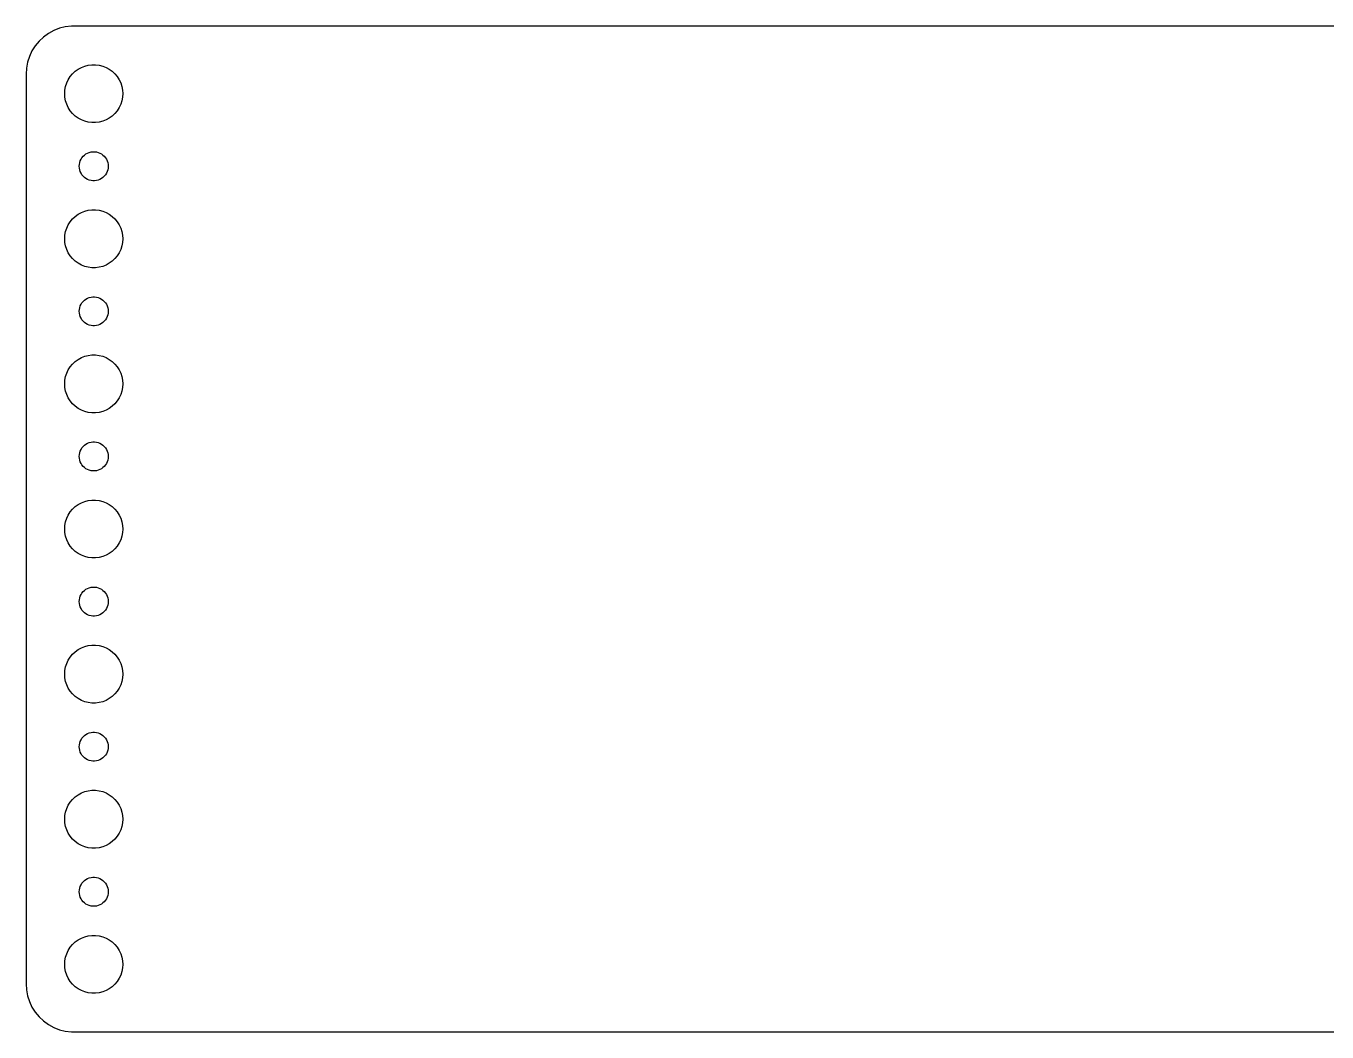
# Model space of a CAD drawing. Header units: metres. Extents: x -134 to 134, y 176 to 508.
# Drawn here: x -134.5 to 0, y 290 to 394 of the extents above; entities that cross this region are included whole.
import ezdxf

# ---------------------------------------------------------------- set-up
doc = ezdxf.new("R2010")
doc.units = ezdxf.units.M

msp = doc.modelspace()

# ---------------------------------------------------------------- linework, layer by layer
for p, q in [((-132.687, 392.853), (-133.145, 392.423)), ((-132.179, 393.222), (-132.687, 392.853)), ((-131.629, 393.524), (-132.179, 393.222)), ((-131.045, 393.755), (-131.629, 393.524)), ((-130.437, 393.911), (-131.045, 393.755)), ((-129.814, 393.99), (-130.437, 393.911)), ((129.814, 393.99), (-129.814, 393.99)), ((-133.882, 391.409), (-134.149, 390.841)), ((-133.545, 391.939), (-133.882, 391.409)), ((-133.145, 392.423), (-133.545, 391.939)), ((-134.343, 390.243), (-134.461, 389.627)), ((-134.149, 390.841), (-134.343, 390.243)), ((-134.461, 389.627), (-134.5, 389)), ((-134.5, 389), (-134.5, 295)), ((-130.129, 388.445), (-129.927, 388.763)), ((-129.927, 388.763), (-129.687, 389.054)), ((-129.687, 389.054), (-129.412, 389.312)), ((-129.412, 389.312), (-129.107, 389.533)), ((-129.107, 389.533), (-128.777, 389.714)), ((-128.777, 389.714), (-128.427, 389.853)), ((-128.427, 389.853), (-128.062, 389.947)), ((-128.062, 389.947), (-127.688, 389.994)), ((-127.688, 389.994), (-127.312, 389.994)), ((-127.312, 389.994), (-126.938, 389.947)), ((-126.938, 389.947), (-126.573, 389.853)), ((-126.573, 389.853), (-126.223, 389.714)), ((-126.223, 389.714), (-125.893, 389.533)), ((-125.893, 389.533), (-125.588, 389.312)), ((-125.588, 389.312), (-125.313, 389.054)), ((-125.313, 389.054), (-125.073, 388.763)), ((-125.073, 388.763), (-124.871, 388.445)), ((-130.5, 387), (-130.476, 387.376)), ((-130.476, 387.376), (-130.406, 387.746)), ((-130.406, 387.746), (-130.289, 388.104)), ((-130.289, 388.104), (-130.129, 388.445)), ((-124.871, 388.445), (-124.711, 388.104)), ((-124.711, 388.104), (-124.594, 387.746)), ((-124.594, 387.746), (-124.524, 387.376)), ((-124.524, 387.376), (-124.5, 387)), ((-130.476, 386.624), (-130.5, 387)), ((-130.406, 386.254), (-130.476, 386.624)), ((-130.289, 385.896), (-130.406, 386.254)), ((-124.594, 386.254), (-124.711, 385.896)), ((-124.524, 386.624), (-124.594, 386.254)), ((-124.5, 387), (-124.524, 386.624)), ((-130.129, 385.555), (-130.289, 385.896)), ((-129.927, 385.237), (-130.129, 385.555)), ((-129.687, 384.946), (-129.927, 385.237)), ((-129.412, 384.688), (-129.687, 384.946)), ((-129.107, 384.467), (-129.412, 384.688)), ((-125.588, 384.688), (-125.893, 384.467)), ((-125.313, 384.946), (-125.588, 384.688)), ((-125.073, 385.237), (-125.313, 384.946)), ((-124.871, 385.555), (-125.073, 385.237)), ((-124.711, 385.896), (-124.871, 385.555)), ((-128.777, 384.286), (-129.107, 384.467)), ((-128.427, 384.147), (-128.777, 384.286)), ((-128.062, 384.053), (-128.427, 384.147)), ((-127.688, 384.006), (-128.062, 384.053)), ((-127.312, 384.006), (-127.688, 384.006)), ((-126.938, 384.053), (-127.312, 384.006)), ((-126.573, 384.147), (-126.938, 384.053)), ((-126.223, 384.286), (-126.573, 384.147)), ((-125.893, 384.467), (-126.223, 384.286)), ((-128.593, 380.527), (-128.456, 380.656)), ((-128.456, 380.656), (-128.304, 380.766)), ((-128.304, 380.766), (-128.139, 380.857)), ((-128.139, 380.857), (-127.964, 380.927)), ((-127.964, 380.927), (-127.781, 380.973)), ((-127.781, 380.973), (-127.594, 380.997)), ((-127.594, 380.997), (-127.406, 380.997)), ((-127.406, 380.997), (-127.219, 380.973)), ((-127.219, 380.973), (-127.036, 380.927)), ((-127.036, 380.927), (-126.861, 380.857)), ((-126.861, 380.857), (-126.696, 380.766)), ((-126.696, 380.766), (-126.544, 380.656)), ((-126.544, 380.656), (-126.407, 380.527)), ((-129, 379.5), (-128.988, 379.688)), ((-128.988, 379.312), (-129, 379.5)), ((-128.988, 379.688), (-128.953, 379.873)), ((-128.953, 379.127), (-128.988, 379.312)), ((-128.953, 379.873), (-128.895, 380.052)), ((-128.895, 380.052), (-128.814, 380.223)), ((-128.814, 380.223), (-128.714, 380.382)), ((-128.714, 380.382), (-128.593, 380.527)), ((-126.407, 380.527), (-126.286, 380.382)), ((-126.286, 380.382), (-126.186, 380.223)), ((-126.186, 380.223), (-126.105, 380.052)), ((-126.105, 380.052), (-126.047, 379.873)), ((-126.047, 379.873), (-126.012, 379.688)), ((-126.012, 379.312), (-126.047, 379.127)), ((-126.012, 379.688), (-126, 379.5)), ((-126, 379.5), (-126.012, 379.312)), ((-128.895, 378.948), (-128.953, 379.127)), ((-128.814, 378.777), (-128.895, 378.948)), ((-128.714, 378.618), (-128.814, 378.777)), ((-128.593, 378.473), (-128.714, 378.618)), ((-128.456, 378.344), (-128.593, 378.473)), ((-128.304, 378.234), (-128.456, 378.344)), ((-128.139, 378.143), (-128.304, 378.234)), ((-127.964, 378.073), (-128.139, 378.143)), ((-127.781, 378.027), (-127.964, 378.073)), ((-127.594, 378.003), (-127.781, 378.027)), ((-127.406, 378.003), (-127.594, 378.003)), ((-127.219, 378.027), (-127.406, 378.003)), ((-127.036, 378.073), (-127.219, 378.027)), ((-126.861, 378.143), (-127.036, 378.073)), ((-126.696, 378.234), (-126.861, 378.143)), ((-126.544, 378.344), (-126.696, 378.234)), ((-126.407, 378.473), (-126.544, 378.344)), ((-126.286, 378.618), (-126.407, 378.473)), ((-126.186, 378.777), (-126.286, 378.618)), ((-126.105, 378.948), (-126.186, 378.777)), ((-126.047, 379.127), (-126.105, 378.948)), ((-129.927, 373.763), (-129.687, 374.054)), ((-129.687, 374.054), (-129.412, 374.312)), ((-129.412, 374.312), (-129.107, 374.533)), ((-129.107, 374.533), (-128.777, 374.714)), ((-128.777, 374.714), (-128.427, 374.853)), ((-128.427, 374.853), (-128.062, 374.947)), ((-128.062, 374.947), (-127.688, 374.994)), ((-127.688, 374.994), (-127.312, 374.994)), ((-127.312, 374.994), (-126.938, 374.947)), ((-126.938, 374.947), (-126.573, 374.853)), ((-126.573, 374.853), (-126.223, 374.714)), ((-126.223, 374.714), (-125.893, 374.533)), ((-125.893, 374.533), (-125.588, 374.312)), ((-125.588, 374.312), (-125.313, 374.054)), ((-125.313, 374.054), (-125.073, 373.763)), ((-130.476, 372.376), (-130.406, 372.746)), ((-130.406, 372.746), (-130.289, 373.104)), ((-130.289, 373.104), (-130.129, 373.445)), ((-130.129, 373.445), (-129.927, 373.763)), ((-125.073, 373.763), (-124.871, 373.445)), ((-124.871, 373.445), (-124.711, 373.104)), ((-124.711, 373.104), (-124.594, 372.746)), ((-124.594, 372.746), (-124.524, 372.376)), ((-130.5, 372), (-130.476, 372.376)), ((-130.476, 371.624), (-130.5, 372)), ((-130.406, 371.254), (-130.476, 371.624)), ((-130.289, 370.896), (-130.406, 371.254)), ((-124.594, 371.254), (-124.711, 370.896)), ((-124.524, 371.624), (-124.594, 371.254)), ((-124.524, 372.376), (-124.5, 372)), ((-124.5, 372), (-124.524, 371.624)), ((-130.129, 370.555), (-130.289, 370.896)), ((-129.927, 370.237), (-130.129, 370.555)), ((-129.687, 369.946), (-129.927, 370.237)), ((-129.412, 369.688), (-129.687, 369.946)), ((-125.313, 369.946), (-125.588, 369.688)), ((-125.073, 370.237), (-125.313, 369.946)), ((-124.871, 370.555), (-125.073, 370.237)), ((-124.711, 370.896), (-124.871, 370.555)), ((-129.107, 369.467), (-129.412, 369.688)), ((-128.777, 369.286), (-129.107, 369.467)), ((-128.427, 369.147), (-128.777, 369.286)), ((-128.062, 369.053), (-128.427, 369.147)), ((-127.688, 369.006), (-128.062, 369.053)), ((-127.312, 369.006), (-127.688, 369.006)), ((-126.938, 369.053), (-127.312, 369.006)), ((-126.573, 369.147), (-126.938, 369.053)), ((-126.223, 369.286), (-126.573, 369.147)), ((-125.893, 369.467), (-126.223, 369.286)), ((-125.588, 369.688), (-125.893, 369.467)), ((-128.304, 365.766), (-128.139, 365.857)), ((-128.139, 365.857), (-127.964, 365.927)), ((-127.964, 365.927), (-127.781, 365.973)), ((-127.781, 365.973), (-127.594, 365.997)), ((-127.594, 365.997), (-127.406, 365.997)), ((-127.406, 365.997), (-127.219, 365.973)), ((-127.219, 365.973), (-127.036, 365.927)), ((-127.036, 365.927), (-126.861, 365.857)), ((-126.861, 365.857), (-126.696, 365.766)), ((-129, 364.5), (-128.988, 364.688)), ((-128.988, 364.312), (-129, 364.5)), ((-128.988, 364.688), (-128.953, 364.873)), ((-128.953, 364.873), (-128.895, 365.052)), ((-128.895, 365.052), (-128.814, 365.223)), ((-128.814, 365.223), (-128.714, 365.382)), ((-128.714, 365.382), (-128.593, 365.527)), ((-128.593, 365.527), (-128.456, 365.656)), ((-128.456, 365.656), (-128.304, 365.766)), ((-126.696, 365.766), (-126.544, 365.656)), ((-126.544, 365.656), (-126.407, 365.527)), ((-126.407, 365.527), (-126.286, 365.382)), ((-126.286, 365.382), (-126.186, 365.223)), ((-126.186, 365.223), (-126.105, 365.052)), ((-126.105, 365.052), (-126.047, 364.873)), ((-126.047, 364.873), (-126.012, 364.688)), ((-126.012, 364.688), (-126, 364.5)), ((-126, 364.5), (-126.012, 364.312)), ((-128.953, 364.127), (-128.988, 364.312)), ((-128.895, 363.948), (-128.953, 364.127)), ((-128.814, 363.777), (-128.895, 363.948)), ((-128.714, 363.618), (-128.814, 363.777)), ((-128.593, 363.473), (-128.714, 363.618)), ((-128.456, 363.344), (-128.593, 363.473)), ((-128.304, 363.234), (-128.456, 363.344)), ((-128.139, 363.143), (-128.304, 363.234)), ((-126.696, 363.234), (-126.861, 363.143)), ((-126.544, 363.344), (-126.696, 363.234)), ((-126.407, 363.473), (-126.544, 363.344)), ((-126.286, 363.618), (-126.407, 363.473)), ((-126.186, 363.777), (-126.286, 363.618)), ((-126.105, 363.948), (-126.186, 363.777)), ((-126.047, 364.127), (-126.105, 363.948)), ((-126.012, 364.312), (-126.047, 364.127)), ((-127.964, 363.073), (-128.139, 363.143)), ((-127.781, 363.027), (-127.964, 363.073)), ((-127.594, 363.003), (-127.781, 363.027)), ((-127.406, 363.003), (-127.594, 363.003)), ((-127.219, 363.027), (-127.406, 363.003)), ((-127.036, 363.073), (-127.219, 363.027)), ((-126.861, 363.143), (-127.036, 363.073)), ((-129.687, 359.054), (-129.412, 359.312)), ((-129.412, 359.312), (-129.107, 359.533)), ((-129.107, 359.533), (-128.777, 359.714)), ((-128.777, 359.714), (-128.427, 359.853)), ((-128.427, 359.853), (-128.062, 359.947)), ((-128.062, 359.947), (-127.688, 359.994)), ((-127.688, 359.994), (-127.312, 359.994)), ((-127.312, 359.994), (-126.938, 359.947)), ((-126.938, 359.947), (-126.573, 359.853)), ((-126.573, 359.853), (-126.223, 359.714)), ((-126.223, 359.714), (-125.893, 359.533)), ((-125.893, 359.533), (-125.588, 359.312)), ((-125.588, 359.312), (-125.313, 359.054)), ((-130.406, 357.746), (-130.289, 358.104)), ((-130.289, 358.104), (-130.129, 358.445)), ((-130.129, 358.445), (-129.927, 358.763)), ((-129.927, 358.763), (-129.687, 359.054)), ((-125.313, 359.054), (-125.073, 358.763)), ((-125.073, 358.763), (-124.871, 358.445)), ((-124.871, 358.445), (-124.711, 358.104)), ((-124.711, 358.104), (-124.594, 357.746)), ((-130.5, 357), (-130.476, 357.376)), ((-130.476, 356.624), (-130.5, 357)), ((-130.476, 357.376), (-130.406, 357.746)), ((-130.406, 356.254), (-130.476, 356.624)), ((-124.594, 357.746), (-124.524, 357.376)), ((-124.524, 356.624), (-124.594, 356.254)), ((-124.524, 357.376), (-124.5, 357)), ((-124.5, 357), (-124.524, 356.624)), ((-130.289, 355.896), (-130.406, 356.254)), ((-130.129, 355.555), (-130.289, 355.896)), ((-129.927, 355.237), (-130.129, 355.555)), ((-129.687, 354.946), (-129.927, 355.237)), ((-125.073, 355.237), (-125.313, 354.946)), ((-124.871, 355.555), (-125.073, 355.237)), ((-124.711, 355.896), (-124.871, 355.555)), ((-124.594, 356.254), (-124.711, 355.896)), ((-129.412, 354.688), (-129.687, 354.946)), ((-129.107, 354.467), (-129.412, 354.688)), ((-128.777, 354.286), (-129.107, 354.467)), ((-128.427, 354.147), (-128.777, 354.286)), ((-128.062, 354.053), (-128.427, 354.147)), ((-127.688, 354.006), (-128.062, 354.053)), ((-127.312, 354.006), (-127.688, 354.006)), ((-126.938, 354.053), (-127.312, 354.006)), ((-126.573, 354.147), (-126.938, 354.053)), ((-126.223, 354.286), (-126.573, 354.147)), ((-125.893, 354.467), (-126.223, 354.286)), ((-125.588, 354.688), (-125.893, 354.467)), ((-125.313, 354.946), (-125.588, 354.688)), ((-128.988, 349.688), (-128.953, 349.873)), ((-128.953, 349.873), (-128.895, 350.052)), ((-128.895, 350.052), (-128.814, 350.223)), ((-128.814, 350.223), (-128.714, 350.382)), ((-128.714, 350.382), (-128.593, 350.527)), ((-128.593, 350.527), (-128.456, 350.656)), ((-128.456, 350.656), (-128.304, 350.766)), ((-128.304, 350.766), (-128.139, 350.857)), ((-128.139, 350.857), (-127.964, 350.927)), ((-127.964, 350.927), (-127.781, 350.973)), ((-127.781, 350.973), (-127.594, 350.997)), ((-127.594, 350.997), (-127.406, 350.997)), ((-127.406, 350.997), (-127.219, 350.973)), ((-127.219, 350.973), (-127.036, 350.927)), ((-127.036, 350.927), (-126.861, 350.857)), ((-126.861, 350.857), (-126.696, 350.766)), ((-126.696, 350.766), (-126.544, 350.656)), ((-126.544, 350.656), (-126.407, 350.527)), ((-126.407, 350.527), (-126.286, 350.382)), ((-126.286, 350.382), (-126.186, 350.223)), ((-126.186, 350.223), (-126.105, 350.052)), ((-126.105, 350.052), (-126.047, 349.873)), ((-126.047, 349.873), (-126.012, 349.688)), ((-129, 349.5), (-128.988, 349.688)), ((-128.988, 349.312), (-129, 349.5)), ((-128.953, 349.127), (-128.988, 349.312)), ((-128.895, 348.948), (-128.953, 349.127)), ((-128.814, 348.777), (-128.895, 348.948)), ((-128.714, 348.618), (-128.814, 348.777)), ((-128.593, 348.473), (-128.714, 348.618)), ((-128.456, 348.344), (-128.593, 348.473)), ((-126.407, 348.473), (-126.544, 348.344)), ((-126.286, 348.618), (-126.407, 348.473)), ((-126.186, 348.777), (-126.286, 348.618)), ((-126.105, 348.948), (-126.186, 348.777)), ((-126.047, 349.127), (-126.105, 348.948)), ((-126.012, 349.312), (-126.047, 349.127)), ((-126.012, 349.688), (-126, 349.5)), ((-126, 349.5), (-126.012, 349.312)), ((-128.304, 348.234), (-128.456, 348.344)), ((-128.139, 348.143), (-128.304, 348.234)), ((-127.964, 348.073), (-128.139, 348.143)), ((-127.781, 348.027), (-127.964, 348.073)), ((-127.594, 348.003), (-127.781, 348.027)), ((-127.406, 348.003), (-127.594, 348.003)), ((-127.219, 348.027), (-127.406, 348.003)), ((-127.036, 348.073), (-127.219, 348.027)), ((-126.861, 348.143), (-127.036, 348.073)), ((-126.696, 348.234), (-126.861, 348.143)), ((-126.544, 348.344), (-126.696, 348.234)), ((-129.412, 344.312), (-129.107, 344.533)), ((-129.107, 344.533), (-128.777, 344.714)), ((-128.777, 344.714), (-128.427, 344.853)), ((-128.427, 344.853), (-128.062, 344.947)), ((-128.062, 344.947), (-127.688, 344.994)), ((-127.688, 344.994), (-127.312, 344.994)), ((-127.312, 344.994), (-126.938, 344.947)), ((-126.938, 344.947), (-126.573, 344.853)), ((-126.573, 344.853), (-126.223, 344.714)), ((-126.223, 344.714), (-125.893, 344.533)), ((-125.893, 344.533), (-125.588, 344.312)), ((-130.406, 342.746), (-130.289, 343.104)), ((-130.289, 343.104), (-130.129, 343.445)), ((-130.129, 343.445), (-129.927, 343.763)), ((-129.927, 343.763), (-129.687, 344.054)), ((-129.687, 344.054), (-129.412, 344.312)), ((-125.588, 344.312), (-125.313, 344.054)), ((-125.313, 344.054), (-125.073, 343.763)), ((-125.073, 343.763), (-124.871, 343.445)), ((-124.871, 343.445), (-124.711, 343.104)), ((-124.711, 343.104), (-124.594, 342.746)), ((-130.5, 342), (-130.476, 342.376)), ((-130.476, 341.624), (-130.5, 342)), ((-130.476, 342.376), (-130.406, 342.746)), ((-124.594, 342.746), (-124.524, 342.376)), ((-124.524, 342.376), (-124.5, 342)), ((-124.5, 342), (-124.524, 341.624)), ((-130.406, 341.254), (-130.476, 341.624)), ((-130.289, 340.896), (-130.406, 341.254)), ((-130.129, 340.555), (-130.289, 340.896)), ((-129.927, 340.237), (-130.129, 340.555)), ((-124.871, 340.555), (-125.073, 340.237)), ((-124.711, 340.896), (-124.871, 340.555)), ((-124.594, 341.254), (-124.711, 340.896)), ((-124.524, 341.624), (-124.594, 341.254)), ((-129.687, 339.946), (-129.927, 340.237)), ((-129.412, 339.688), (-129.687, 339.946)), ((-129.107, 339.467), (-129.412, 339.688)), ((-128.777, 339.286), (-129.107, 339.467)), ((-128.427, 339.147), (-128.777, 339.286)), ((-128.062, 339.053), (-128.427, 339.147)), ((-127.688, 339.006), (-128.062, 339.053)), ((-127.312, 339.006), (-127.688, 339.006)), ((-126.938, 339.053), (-127.312, 339.006)), ((-126.573, 339.147), (-126.938, 339.053)), ((-126.223, 339.286), (-126.573, 339.147)), ((-125.893, 339.467), (-126.223, 339.286)), ((-125.588, 339.688), (-125.893, 339.467)), ((-125.313, 339.946), (-125.588, 339.688)), ((-125.073, 340.237), (-125.313, 339.946)), ((-128.953, 334.873), (-128.895, 335.052)), ((-128.895, 335.052), (-128.814, 335.223)), ((-128.814, 335.223), (-128.714, 335.382)), ((-128.714, 335.382), (-128.593, 335.527)), ((-128.593, 335.527), (-128.456, 335.656)), ((-128.456, 335.656), (-128.304, 335.766)), ((-128.304, 335.766), (-128.139, 335.857)), ((-128.139, 335.857), (-127.964, 335.927)), ((-127.964, 335.927), (-127.781, 335.973)), ((-127.781, 335.973), (-127.594, 335.997)), ((-127.594, 335.997), (-127.406, 335.997)), ((-127.406, 335.997), (-127.219, 335.973)), ((-127.219, 335.973), (-127.036, 335.927)), ((-127.036, 335.927), (-126.861, 335.857)), ((-126.861, 335.857), (-126.696, 335.766)), ((-126.696, 335.766), (-126.544, 335.656)), ((-126.544, 335.656), (-126.407, 335.527)), ((-126.407, 335.527), (-126.286, 335.382)), ((-126.286, 335.382), (-126.186, 335.223)), ((-126.186, 335.223), (-126.105, 335.052)), ((-126.105, 335.052), (-126.047, 334.873)), ((-129, 334.5), (-128.988, 334.688)), ((-128.988, 334.312), (-129, 334.5)), ((-128.988, 334.688), (-128.953, 334.873)), ((-128.953, 334.127), (-128.988, 334.312)), ((-128.895, 333.948), (-128.953, 334.127)), ((-128.814, 333.777), (-128.895, 333.948)), ((-128.714, 333.618), (-128.814, 333.777)), ((-128.593, 333.473), (-128.714, 333.618)), ((-126.286, 333.618), (-126.407, 333.473)), ((-126.186, 333.777), (-126.286, 333.618)), ((-126.105, 333.948), (-126.186, 333.777)), ((-126.047, 334.127), (-126.105, 333.948)), ((-126.047, 334.873), (-126.012, 334.688)), ((-126.012, 334.312), (-126.047, 334.127)), ((-126.012, 334.688), (-126, 334.5)), ((-126, 334.5), (-126.012, 334.312)), ((-128.456, 333.344), (-128.593, 333.473)), ((-128.304, 333.234), (-128.456, 333.344)), ((-128.139, 333.143), (-128.304, 333.234)), ((-127.964, 333.073), (-128.139, 333.143)), ((-127.781, 333.027), (-127.964, 333.073)), ((-127.594, 333.003), (-127.781, 333.027)), ((-127.406, 333.003), (-127.594, 333.003)), ((-127.219, 333.027), (-127.406, 333.003)), ((-127.036, 333.073), (-127.219, 333.027)), ((-126.861, 333.143), (-127.036, 333.073)), ((-126.696, 333.234), (-126.861, 333.143)), ((-126.544, 333.344), (-126.696, 333.234)), ((-126.407, 333.473), (-126.544, 333.344)), ((-129.412, 329.312), (-129.107, 329.533)), ((-129.107, 329.533), (-128.777, 329.714)), ((-128.777, 329.714), (-128.427, 329.853)), ((-128.427, 329.853), (-128.062, 329.947)), ((-128.062, 329.947), (-127.688, 329.994)), ((-127.688, 329.994), (-127.312, 329.994)), ((-127.312, 329.994), (-126.938, 329.947)), ((-126.938, 329.947), (-126.573, 329.853)), ((-126.573, 329.853), (-126.223, 329.714)), ((-126.223, 329.714), (-125.893, 329.533)), ((-125.893, 329.533), (-125.588, 329.312)), ((-130.289, 328.104), (-130.129, 328.445)), ((-130.129, 328.445), (-129.927, 328.763)), ((-129.927, 328.763), (-129.687, 329.054)), ((-129.687, 329.054), (-129.412, 329.312)), ((-125.588, 329.312), (-125.313, 329.054)), ((-125.313, 329.054), (-125.073, 328.763)), ((-125.073, 328.763), (-124.871, 328.445)), ((-124.871, 328.445), (-124.711, 328.104)), ((-130.5, 327), (-130.476, 327.376)), ((-130.476, 326.624), (-130.5, 327)), ((-130.476, 327.376), (-130.406, 327.746)), ((-130.406, 327.746), (-130.289, 328.104)), ((-124.711, 328.104), (-124.594, 327.746)), ((-124.594, 327.746), (-124.524, 327.376)), ((-124.524, 327.376), (-124.5, 327)), ((-124.5, 327), (-124.524, 326.624)), ((-130.406, 326.254), (-130.476, 326.624)), ((-130.289, 325.896), (-130.406, 326.254)), ((-130.129, 325.555), (-130.289, 325.896)), ((-129.927, 325.237), (-130.129, 325.555)), ((-124.871, 325.555), (-125.073, 325.237)), ((-124.711, 325.896), (-124.871, 325.555)), ((-124.594, 326.254), (-124.711, 325.896)), ((-124.524, 326.624), (-124.594, 326.254)), ((-129.687, 324.946), (-129.927, 325.237)), ((-129.412, 324.688), (-129.687, 324.946)), ((-129.107, 324.467), (-129.412, 324.688)), ((-128.777, 324.286), (-129.107, 324.467)), ((-128.427, 324.147), (-128.777, 324.286)), ((-128.062, 324.053), (-128.427, 324.147)), ((-126.573, 324.147), (-126.938, 324.053)), ((-126.223, 324.286), (-126.573, 324.147)), ((-125.893, 324.467), (-126.223, 324.286)), ((-125.588, 324.688), (-125.893, 324.467)), ((-125.313, 324.946), (-125.588, 324.688)), ((-125.073, 325.237), (-125.313, 324.946)), ((-127.688, 324.006), (-128.062, 324.053)), ((-127.312, 324.006), (-127.688, 324.006)), ((-126.938, 324.053), (-127.312, 324.006)), ((-128.895, 320.052), (-128.814, 320.223)), ((-128.814, 320.223), (-128.714, 320.382)), ((-128.714, 320.382), (-128.593, 320.527)), ((-128.593, 320.527), (-128.456, 320.656)), ((-128.456, 320.656), (-128.304, 320.766)), ((-128.304, 320.766), (-128.139, 320.857)), ((-128.139, 320.857), (-127.964, 320.927)), ((-127.964, 320.927), (-127.781, 320.973)), ((-127.781, 320.973), (-127.594, 320.997)), ((-127.594, 320.997), (-127.406, 320.997)), ((-127.406, 320.997), (-127.219, 320.973)), ((-127.219, 320.973), (-127.036, 320.927)), ((-127.036, 320.927), (-126.861, 320.857)), ((-126.861, 320.857), (-126.696, 320.766)), ((-126.696, 320.766), (-126.544, 320.656)), ((-126.544, 320.656), (-126.407, 320.527)), ((-126.407, 320.527), (-126.286, 320.382)), ((-126.286, 320.382), (-126.186, 320.223)), ((-126.186, 320.223), (-126.105, 320.052)), ((-129, 319.5), (-128.988, 319.688)), ((-128.988, 319.312), (-129, 319.5)), ((-128.988, 319.688), (-128.953, 319.873)), ((-128.953, 319.127), (-128.988, 319.312)), ((-128.953, 319.873), (-128.895, 320.052)), ((-128.895, 318.948), (-128.953, 319.127)), ((-128.814, 318.777), (-128.895, 318.948)), ((-128.714, 318.618), (-128.814, 318.777)), ((-126.186, 318.777), (-126.286, 318.618)), ((-126.105, 318.948), (-126.186, 318.777)), ((-126.105, 320.052), (-126.047, 319.873)), ((-126.047, 319.127), (-126.105, 318.948)), ((-126.047, 319.873), (-126.012, 319.688)), ((-126.012, 319.312), (-126.047, 319.127)), ((-126.012, 319.688), (-126, 319.5)), ((-126, 319.5), (-126.012, 319.312)), ((-128.593, 318.473), (-128.714, 318.618)), ((-128.456, 318.344), (-128.593, 318.473)), ((-128.304, 318.234), (-128.456, 318.344)), ((-128.139, 318.143), (-128.304, 318.234)), ((-127.964, 318.073), (-128.139, 318.143)), ((-127.781, 318.027), (-127.964, 318.073)), ((-127.594, 318.003), (-127.781, 318.027)), ((-127.406, 318.003), (-127.594, 318.003)), ((-127.219, 318.027), (-127.406, 318.003)), ((-127.036, 318.073), (-127.219, 318.027)), ((-126.861, 318.143), (-127.036, 318.073)), ((-126.696, 318.234), (-126.861, 318.143)), ((-126.544, 318.344), (-126.696, 318.234)), ((-126.407, 318.473), (-126.544, 318.344)), ((-126.286, 318.618), (-126.407, 318.473)), ((-128.777, 314.714), (-128.427, 314.853)), ((-128.427, 314.853), (-128.062, 314.947)), ((-128.062, 314.947), (-127.688, 314.994)), ((-127.688, 314.994), (-127.312, 314.994)), ((-127.312, 314.994), (-126.938, 314.947)), ((-126.938, 314.947), (-126.573, 314.853)), ((-126.573, 314.853), (-126.223, 314.714)), ((-130.289, 313.104), (-130.129, 313.445)), ((-130.129, 313.445), (-129.927, 313.763)), ((-129.927, 313.763), (-129.687, 314.054)), ((-129.687, 314.054), (-129.412, 314.312)), ((-129.412, 314.312), (-129.107, 314.533)), ((-129.107, 314.533), (-128.777, 314.714)), ((-126.223, 314.714), (-125.893, 314.533)), ((-125.893, 314.533), (-125.588, 314.312)), ((-125.588, 314.312), (-125.313, 314.054)), ((-125.313, 314.054), (-125.073, 313.763)), ((-125.073, 313.763), (-124.871, 313.445)), ((-124.871, 313.445), (-124.711, 313.104)), ((-130.5, 312), (-130.476, 312.376)), ((-130.476, 312.376), (-130.406, 312.746)), ((-130.406, 312.746), (-130.289, 313.104)), ((-124.711, 313.104), (-124.594, 312.746)), ((-124.594, 312.746), (-124.524, 312.376)), ((-124.524, 312.376), (-124.5, 312)), ((-130.476, 311.624), (-130.5, 312)), ((-130.406, 311.254), (-130.476, 311.624)), ((-130.289, 310.896), (-130.406, 311.254)), ((-130.129, 310.555), (-130.289, 310.896)), ((-124.711, 310.896), (-124.871, 310.555)), ((-124.594, 311.254), (-124.711, 310.896)), ((-124.524, 311.624), (-124.594, 311.254)), ((-124.5, 312), (-124.524, 311.624)), ((-129.927, 310.237), (-130.129, 310.555)), ((-129.687, 309.946), (-129.927, 310.237)), ((-129.412, 309.688), (-129.687, 309.946)), ((-129.107, 309.467), (-129.412, 309.688)), ((-128.777, 309.286), (-129.107, 309.467)), ((-125.893, 309.467), (-126.223, 309.286)), ((-125.588, 309.688), (-125.893, 309.467)), ((-125.313, 309.946), (-125.588, 309.688)), ((-125.073, 310.237), (-125.313, 309.946)), ((-124.871, 310.555), (-125.073, 310.237)), ((-128.427, 309.147), (-128.777, 309.286)), ((-128.062, 309.053), (-128.427, 309.147)), ((-127.688, 309.006), (-128.062, 309.053)), ((-127.312, 309.006), (-127.688, 309.006)), ((-126.938, 309.053), (-127.312, 309.006)), ((-126.573, 309.147), (-126.938, 309.053)), ((-126.223, 309.286), (-126.573, 309.147)), ((-128.814, 305.223), (-128.714, 305.382)), ((-128.714, 305.382), (-128.593, 305.527)), ((-128.593, 305.527), (-128.456, 305.656)), ((-128.456, 305.656), (-128.304, 305.766)), ((-128.304, 305.766), (-128.139, 305.857)), ((-128.139, 305.857), (-127.964, 305.927)), ((-127.964, 305.927), (-127.781, 305.973)), ((-127.781, 305.973), (-127.594, 305.997)), ((-127.594, 305.997), (-127.406, 305.997)), ((-127.406, 305.997), (-127.219, 305.973)), ((-127.219, 305.973), (-127.036, 305.927)), ((-127.036, 305.927), (-126.861, 305.857)), ((-126.861, 305.857), (-126.696, 305.766)), ((-126.696, 305.766), (-126.544, 305.656)), ((-126.544, 305.656), (-126.407, 305.527)), ((-126.407, 305.527), (-126.286, 305.382)), ((-126.286, 305.382), (-126.186, 305.223)), ((-129, 304.5), (-128.988, 304.688)), ((-128.988, 304.312), (-129, 304.5)), ((-128.988, 304.688), (-128.953, 304.873)), ((-128.953, 304.127), (-128.988, 304.312)), ((-128.953, 304.873), (-128.895, 305.052)), ((-128.895, 303.948), (-128.953, 304.127)), ((-128.895, 305.052), (-128.814, 305.223)), ((-126.186, 305.223), (-126.105, 305.052)), ((-126.105, 305.052), (-126.047, 304.873)), ((-126.047, 304.127), (-126.105, 303.948)), ((-126.047, 304.873), (-126.012, 304.688)), ((-126.012, 304.312), (-126.047, 304.127)), ((-126.012, 304.688), (-126, 304.5)), ((-126, 304.5), (-126.012, 304.312)), ((-128.814, 303.777), (-128.895, 303.948)), ((-128.714, 303.618), (-128.814, 303.777)), ((-128.593, 303.473), (-128.714, 303.618)), ((-128.456, 303.344), (-128.593, 303.473)), ((-128.304, 303.234), (-128.456, 303.344)), ((-128.139, 303.143), (-128.304, 303.234)), ((-127.964, 303.073), (-128.139, 303.143)), ((-127.781, 303.027), (-127.964, 303.073)), ((-127.594, 303.003), (-127.781, 303.027)), ((-127.406, 303.003), (-127.594, 303.003)), ((-127.219, 303.027), (-127.406, 303.003)), ((-127.036, 303.073), (-127.219, 303.027)), ((-126.861, 303.143), (-127.036, 303.073)), ((-126.696, 303.234), (-126.861, 303.143)), ((-126.544, 303.344), (-126.696, 303.234)), ((-126.407, 303.473), (-126.544, 303.344)), ((-126.286, 303.618), (-126.407, 303.473)), ((-126.186, 303.777), (-126.286, 303.618)), ((-126.105, 303.948), (-126.186, 303.777)), ((-128.427, 299.853), (-128.062, 299.947)), ((-128.062, 299.947), (-127.688, 299.994)), ((-127.688, 299.994), (-127.312, 299.994)), ((-127.312, 299.994), (-126.938, 299.947)), ((-126.938, 299.947), (-126.573, 299.853)), ((-130.129, 298.445), (-129.927, 298.763)), ((-129.927, 298.763), (-129.687, 299.054)), ((-129.687, 299.054), (-129.412, 299.312)), ((-129.412, 299.312), (-129.107, 299.533)), ((-129.107, 299.533), (-128.777, 299.714)), ((-128.777, 299.714), (-128.427, 299.853)), ((-126.573, 299.853), (-126.223, 299.714)), ((-126.223, 299.714), (-125.893, 299.533)), ((-125.893, 299.533), (-125.588, 299.312)), ((-125.588, 299.312), (-125.313, 299.054)), ((-125.313, 299.054), (-125.073, 298.763)), ((-125.073, 298.763), (-124.871, 298.445)), ((-130.5, 297), (-130.476, 297.376)), ((-130.476, 297.376), (-130.406, 297.746)), ((-130.406, 297.746), (-130.289, 298.104)), ((-130.289, 298.104), (-130.129, 298.445)), ((-124.871, 298.445), (-124.711, 298.104)), ((-124.711, 298.104), (-124.594, 297.746)), ((-124.594, 297.746), (-124.524, 297.376)), ((-124.524, 297.376), (-124.5, 297)), ((-130.476, 296.624), (-130.5, 297)), ((-130.406, 296.254), (-130.476, 296.624)), ((-130.289, 295.896), (-130.406, 296.254)), ((-124.594, 296.254), (-124.711, 295.896)), ((-124.524, 296.624), (-124.594, 296.254)), ((-124.5, 297), (-124.524, 296.624)), ((-134.5, 295), (-134.461, 294.373)), ((-130.129, 295.555), (-130.289, 295.896)), ((-129.927, 295.237), (-130.129, 295.555)), ((-129.687, 294.946), (-129.927, 295.237)), ((-129.412, 294.688), (-129.687, 294.946)), ((-129.107, 294.467), (-129.412, 294.688)), ((-125.588, 294.688), (-125.893, 294.467)), ((-125.313, 294.946), (-125.588, 294.688)), ((-125.073, 295.237), (-125.313, 294.946)), ((-124.871, 295.555), (-125.073, 295.237)), ((-124.711, 295.896), (-124.871, 295.555)), ((-134.461, 294.373), (-134.343, 293.757)), ((-134.343, 293.757), (-134.149, 293.159)), ((-128.777, 294.286), (-129.107, 294.467)), ((-128.427, 294.147), (-128.777, 294.286)), ((-128.062, 294.053), (-128.427, 294.147)), ((-127.688, 294.006), (-128.062, 294.053)), ((-127.312, 294.006), (-127.688, 294.006)), ((-126.938, 294.053), (-127.312, 294.006)), ((-126.573, 294.147), (-126.938, 294.053)), ((-126.223, 294.286), (-126.573, 294.147)), ((-125.893, 294.467), (-126.223, 294.286)), ((-134.149, 293.159), (-133.882, 292.591)), ((-133.882, 292.591), (-133.545, 292.061)), ((-133.545, 292.061), (-133.145, 291.577)), ((-133.145, 291.577), (-132.687, 291.147)), ((-132.687, 291.147), (-132.179, 290.778)), ((-132.179, 290.778), (-131.629, 290.476)), ((-131.629, 290.476), (-131.045, 290.245)), ((-131.045, 290.245), (-130.437, 290.089)), ((-130.437, 290.089), (-129.814, 290.01)), ((-129.814, 290.01), (129.814, 290.01))]:
    msp.add_line(p, q)

doc.saveas('drawing.dxf')
